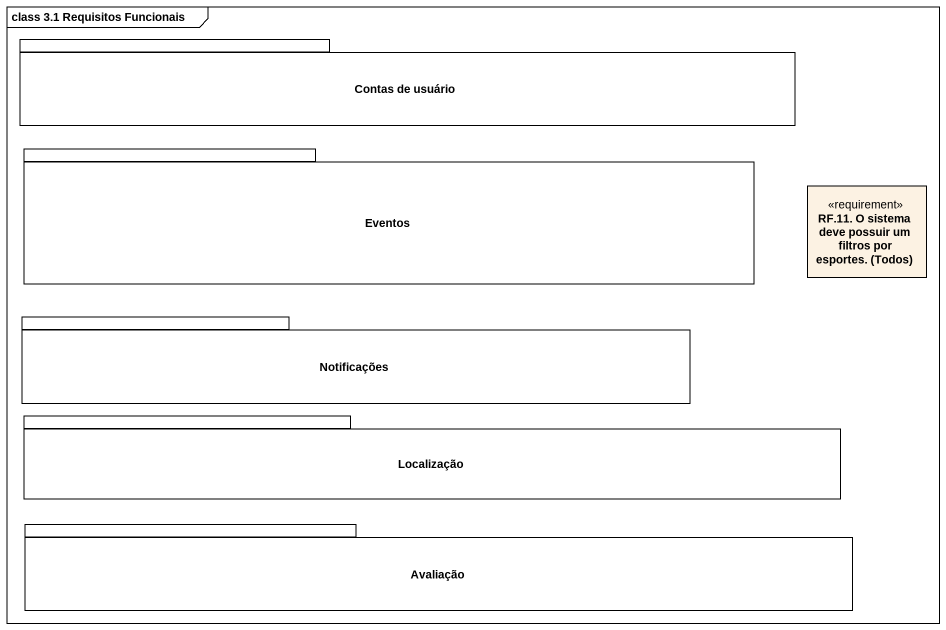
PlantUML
@startuml
mainframe class 3.1 Requisitos Funcionais
hide circle
hide empty members
package "Contas de usuário" as Contas_de_usuário {
}
package Eventos {
}
class "RF.11. O sistema deve possuir um filtros por esportes. (Todos)" as RF_11_O_sistema_deve <<requirement>>
package Notificações {
}
package Localização {
}
package Avaliação {
}
@enduml
